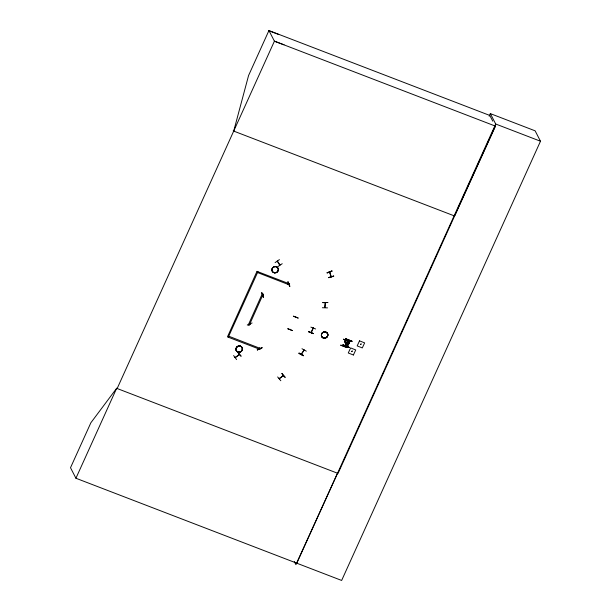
<?xml version="1.0" encoding="UTF-8"?>
<svg xmlns="http://www.w3.org/2000/svg" width="611" height="611" viewBox="0 0 611 611"><rect width="100%" height="100%" fill="white"/><g stroke="black" fill="none" stroke-linecap="round" stroke-linejoin="round"><path stroke-width="0.92" d="M322.364 307.738L327.542 307.875M308.692 331.697L313.443 333.652M283.458 375.597L279.242 378.713L279.655 378.369M279.227 378.484L279.387 378.889L279.762 378.4M289.912 329.459L290.21 329.352M295.541 317.025L295.777 317.468L295.777 317.056M235.159 357.488L239.298 354.433L239 354.899M235.64 357.366L235.075 357.336M239.138 354.273L239.39 354.647L239.26 354.25M322.791 302.659L328 302.544L322.791 302.575M324.747 307.501L325.296 302.735L324.983 307.562M303.346 355.808L298.985 353.295L303.453 355.51M301.177 354.021C301.88 354.548 301.529 353.708 301.162 354.136M262.738 294.914L263.158 294.685M310.946 332.529L313.176 328.008L313.168 328.504M311.327 332.124L311.22 332.743L313.336 328.076M233.708 131.09L248.578 75.512L268.932 30.55L489.816 115.456L492.772 121.177M311.045 332.628L311.213 332.216M277.409 261.607C276.943 260.095 280.166 266.709 279.853 264.739M277.279 260.95L280.075 264.93M308.685 331.727L313.474 333.637L308.738 331.781M262.783 294.892L263.341 294.853M263.28 294.899L262.661 294.762M288.132 284.214L288.713 284.352L288.652 283.947M301.269 354.22L304.148 349.889M304.194 350.141L301.399 354.151M489.159 116.212L490.335 113.608L535.121 130.823L540.491 141.225L341.648 580.45L75.932 478.245L116.67 388.26L117.19 388.459M260.37 348.362L260.026 349.4L227.452 336.882L257.025 271.284M263.196 294.12L249.135 325.457L248.219 325.105L262.279 293.769M257.536 272.552L289.255 284.848L289.599 283.802M340.694 345.314L347.185 347.575L340.808 345.055M349.775 341.855L343.405 339.326L349.843 341.526M343.054 344.734L349.309 347.514L342.985 345.062M345.765 338.754L352.135 341.274L345.65 339.006M346.704 343.489L346.498 343.947L345.513 343.565L345.719 343.107L346.842 343.749L346.636 344.207L345.65 343.825L344.719 341.182M344.856 346.697L347.453 340.961M347.361 346.483L349.92 340.655L347.361 346.475M349.263 347.43L343.092 344.833M490.335 113.608L495.704 124.01L296.816 563.151M337.524 473.227L295.915 564.656L294.281 561.486M495.475 126.149L454.592 215.996L233.188 130.891M310.884 327.114L315.62 328.97M313.046 328.39L313.26 327.924M353.395 355.014L355.739 349.943L350.622 347.911L348.278 352.982L353.387 354.991M298.137 318.094L293.364 316.162L298.107 318.003M292.47 330.627L287.682 328.703L292.425 330.543M303.446 355.526L298.985 353.303M239.428 354.609L235.334 357.634L235.09 357.259M249.991 324.441L249.807 323.96M329.535 272.124L331.04 276.714M301.979 348.728L306.294 351.165M268.932 30.55L274.408 41.174L117.159 388.52L116.64 388.321L90.863 422.774L70.509 467.728L75.932 478.245M277.646 376.941L280.839 380.745M233.601 355.533L236.61 359.589M282.038 373.443L285.222 377.254M283.42 375.635L279.242 378.507M237.832 352.41L241.139 356.266L237.87 352.402M279.418 259.599L275.095 262.615M277.86 266.617L282.229 263.7M288.285 284.252L288.736 284.1L288.255 284.482M288.705 284.329L288.537 283.939M261.783 292.7L263.41 297.412L261.806 292.6M283.076 375.933L282.87 375.574M288.125 281.763L289.935 286.368M247.256 325.014L252.091 322.967M257.323 349.943L262.096 347.705L257.246 349.752M262.096 347.705L257.33 349.958M327.122 272.819L332.109 271.131M327.16 272.911L332.04 270.925L327.114 272.796M328.665 277.554L333.759 276.172L328.718 277.684M328.71 277.661L333.682 275.966M288.3 284.505L288.193 284.077M262.845 295.098L262.738 294.67M329.734 272.017L329.635 272.399M259.408 348.507L259.553 348.079M329.749 272.071L331.177 276.539M331.116 276.264L331.193 276.485M269.084 30.855L278.723 34.483M284.046 44.802L274.408 41.174L495.3 126.072L338.043 473.426L116.64 388.321M495.704 124.01L540.491 141.225M257.094 271.414L289.667 283.932M262.34 293.899L263.265 294.25M345.757 338.777L351.982 341.434M343.55 339.174L349.889 341.595M343.397 339.334L349.736 341.755M348.117 343.092L349.041 343.451M345.857 343.367L346.842 343.749L345.643 341.541M342.939 344.994L349.309 347.514M260.439 348.491L228.72 336.195M303.453 355.648L299.092 352.982M290.301 329.52L289.988 329.298M281.763 373.542L285.001 377.438M349.698 340.64L347.063 346.277M347.712 341.06L345.078 346.72M345.467 341.931L346.636 344.207M344.543 341.572L345.696 343.802M257.949 271.643L228.308 337.104M249.716 323.883L249.983 324.502M249.662 324.395L249.647 324.158M259.484 348.049L259.652 348.407M287.819 281.786L289.675 286.49M348.102 343.046L347.896 343.504L348.881 343.886L349.087 343.428L348.102 343.046M359.528 340.846L357.175 345.895L362.292 347.926L364.645 342.878L359.528 340.846M361.048 343.909L360.742 344.558L361.048 343.909M352.15 350.997L351.852 351.638L352.15 350.997M274.614 272.857A3.284 3.093 -27.3 0 0 278.158 268.489A3.284 3.093 -27.3 0 0 272.605 267.893A3.284 3.101 -27.3 0 0 274.599 272.827A3.284 3.101 -27.3 0 0 278.142 268.443A3.261 3.078 -27.3 0 0 272.59 267.839A3.261 3.078 -27.3 0 0 274.583 272.773A3.261 3.078 -27.3 0 0 278.104 268.428A3.284 3.101 -27.3 0 0 272.582 267.847A3.284 3.093 -27.3 0 0 274.614 272.857M238.68 352.234A3.276 3.086 -27.3 0 0 242.208 347.865A3.284 3.101 -27.3 0 0 236.671 347.269A3.284 3.101 -27.3 0 0 238.657 352.203A3.284 3.101 -27.3 0 0 242.2 347.827A3.276 3.086 -27.3 0 0 236.64 347.208A3.276 3.086 -27.3 0 0 238.649 352.173A3.276 3.086 -27.3 0 0 242.177 347.804A3.284 3.101 -27.3 0 0 236.648 347.224A3.284 3.101 -27.3 0 0 238.68 352.249A3.284 3.101 -27.3 0 0 242.223 347.865A3.276 3.086 -27.3 0 0 236.678 347.269A3.276 3.086 -27.3 0 0 238.68 352.234M324.082 338.104A3.276 3.086 -27.3 0 0 327.611 333.736A3.276 3.086 -27.3 0 0 322.073 333.14A3.284 3.101 -27.3 0 0 324.09 338.143A3.284 3.101 -27.3 0 0 327.656 333.797A3.284 3.101 -27.3 0 0 322.081 333.163A3.276 3.086 -27.3 0 0 324.082 338.104M324.09 338.143A3.284 3.101 -27.3 0 0 327.633 333.759A3.284 3.101 -27.3 0 0 322.096 333.201A3.284 3.101 -27.3 0 0 324.113 338.181A3.276 3.086 -27.3 0 0 327.641 333.805A3.276 3.086 -27.3 0 0 322.112 333.209A3.276 3.086 -27.3 0 0 324.113 338.166"/></g></svg>
